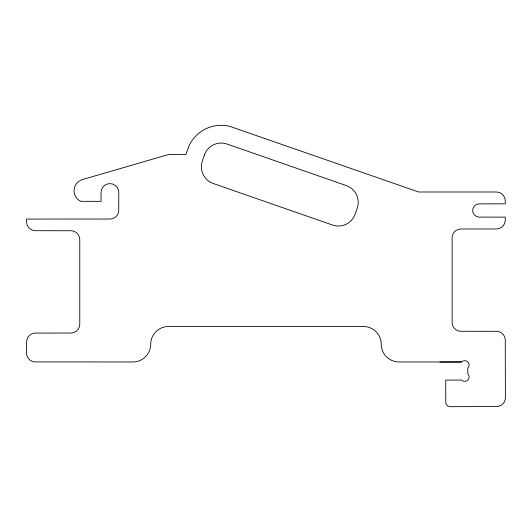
<?xml version="1.0" encoding="UTF-8"?>
<svg xmlns="http://www.w3.org/2000/svg" width="532" height="532" viewBox="0 0 532 532"><rect width="100%" height="100%" fill="white"/><g stroke="black" fill="none" stroke-linecap="round" stroke-linejoin="round"><path stroke-width="0.8" d="M439.904 362.039L461.517 361.973A4.436 4.436 0 0 1 467.788 361.946A4.436 4.436 0 0 1 467.808 368.217L467.828 373.763A4.436 4.436 0 0 1 467.847 380.034A4.436 4.436 0 0 1 461.577 380.054L445.703 380.107L445.789 402.671A4.436 4.436 0 0 0 449.833 406.687L497.367 406.514A8.864 8.864 0 0 0 505.4 398.441L505.254 339.389A8.864 8.864 0 0 0 497.207 331.33L460.193 331.27A8.864 8.864 0 0 1 452.14 323.21L452.134 237.079A8.864 8.864 0 0 1 460.965 228.986L496.409 228.986A8.864 8.864 0 0 0 505.24 220.88L505.254 217.136L478.66 217.103A6.65 6.65 0 0 1 478.66 203.869L505.254 203.836L505.26 200.817A8.864 8.864 0 0 0 496.403 191.992L418.618 191.986L229.891 126.39A35.478 35.478 0 0 0 188.833 146.24L185.814 154.559L168.425 154.559L82.387 179.59A11.618 11.618 0 0 0 80.864 201.335L101.047 201.335L101.047 192.471A8.864 8.864 0 0 1 109.911 183.607A8.864 8.864 0 0 1 118.776 192.471L118.742 210.978A8.864 8.864 0 0 1 110.683 219.031L26.627 219.064L26.62 222.635A8.864 8.864 0 0 0 34.673 230.695L71.68 230.755A8.864 8.864 0 0 1 79.773 239.586L79.773 324.181A8.864 8.864 0 0 1 70.916 333.045L34.693 333.072A8.864 8.864 0 0 0 26.6 341.916L26.62 353.88A8.864 8.864 0 0 0 34.68 361.933L132.967 361.966A17.729 17.729 0 0 0 150.696 344.237A17.729 17.729 0 0 1 168.425 326.508L363.482 326.508A17.729 17.729 0 0 1 381.218 344.237A17.729 17.729 0 0 0 398.947 361.966L461.517 361.973M204.448 154.952L202.366 160.93A17.729 17.729 0 0 0 213.279 183.507L332.58 225.049A17.729 17.729 0 0 0 355.157 214.137L357.238 208.158A17.729 17.729 0 0 0 346.325 185.588L227.024 144.039A17.729 17.729 0 0 0 205.02 153.515L204.448 154.952"/></g></svg>
